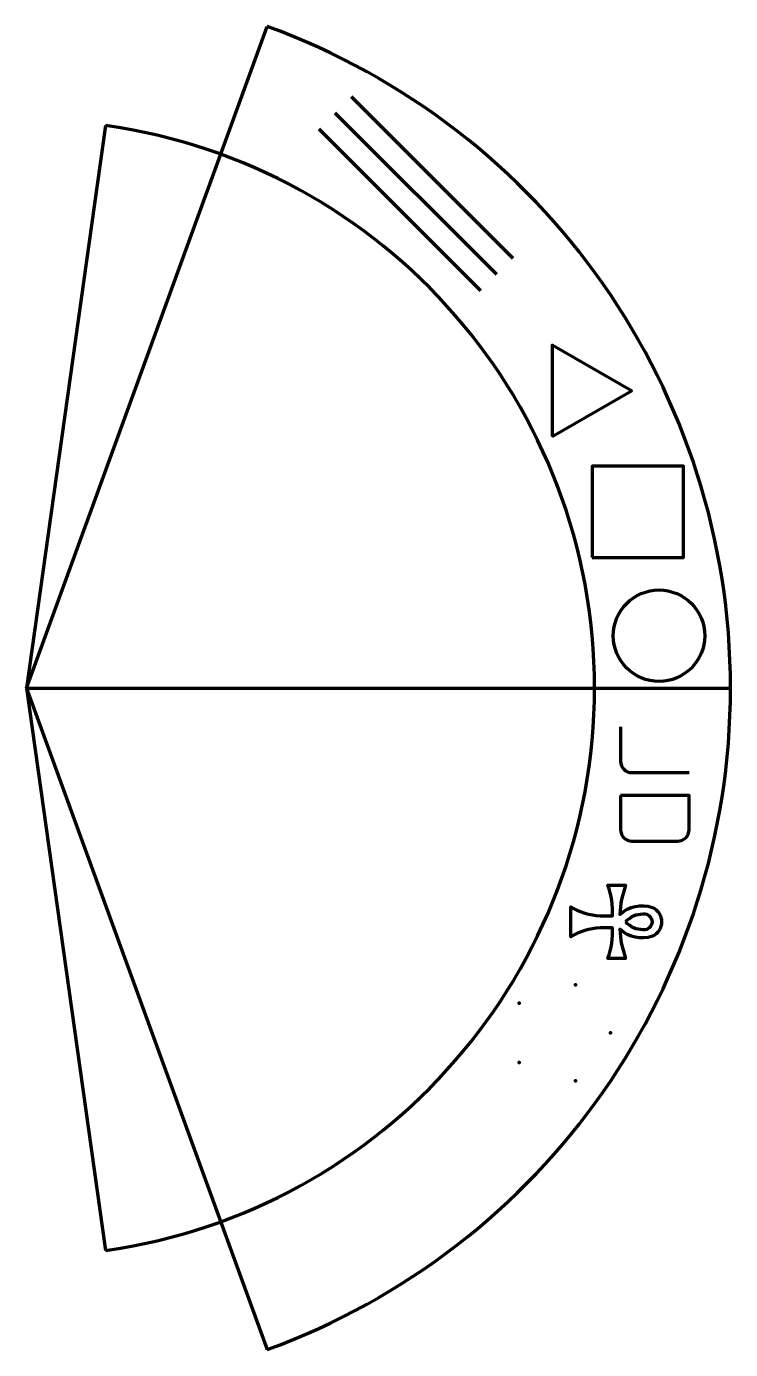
# Model space of a CAD drawing. Header units: millimetres. Extents: x 0 to 308, y -289 to 289.
import ezdxf

# ---------------------------------------------------------------- set-up
doc = ezdxf.new("R2010")
doc.units = ezdxf.units.MM
doc.layers.get('0').update_dxf_attribs({"lineweight": 200})

msp = doc.modelspace()

# ---------------------------------------------------------------- linework, layer by layer
for p, q in [((0, 0), (105.34, 289.43)), ((141.99, 258.77), (212.7, 188.06)), ((134.92, 251.7), (205.63, 180.99)), ((34.58, 246.08), (0, 0)), ((127.85, 244.63), (198.56, 173.92)), ((0, 0), (308, 0)), ((0, 0), (105.34, -289.43)), ((0, 0), (34.58, -246.08))]:
    msp.add_line(p, q)
for points in [[(230, 110), (264.64, 130), (230, 150)], [(247.45, 57.08), (287.45, 57.08), (287.45, 97.08), (247.45, 97.08)]]:
    msp.add_lwpolyline(points, close=True)
msp.add_lwpolyline([(259.86, -17.02), (259.86, -32.02, 0.414214), (264.86, -37.02), (289.86, -37.02)], format="xyb")
for points in [[(259.86, -47.02), (259.86, -62.02, 0.414214), (264.86, -67.02), (284.86, -67.02, 0.414214), (289.86, -62.02), (289.86, -47.02)], [(238.11, -102.3), (238.11, -95.74, 0.122683), (250.97, -99.69), (256.32, -99.69, 0.098458), (254.37, -86.31), (262.11, -86.31, 0.079415), (259.62, -99.04, -0.279908), (273.86, -96.01, -0.301364), (277.79, -102.3, -0.301364), (273.86, -108.59, -0.279908), (259.62, -105.57, 0.079415), (262.11, -118.29), (254.37, -118.29, 0.098458), (256.32, -104.92), (250.97, -104.92, 0.122683), (238.11, -108.87)], [(262.26, -102.3, -0.239923), (269.75, -98.87, -0.436625), (273.65, -102.3, -0.436625), (269.75, -105.74, -0.239923)]]:
    msp.add_lwpolyline(points, format="xyb", close=True)
msp.add_circle((276.72, 22.88), 20)
for radius, start, end in [(308, 290, 70), (248.5, 278, 82)]:
    msp.add_arc((0, 0), radius, start, end)
for p in [(240.2, -129.89), (215.55, -137.9), (255.43, -150.86), (215.55, -163.82), (240.2, -171.82)]:
    msp.add_point(p)

doc.saveas('drawing.dxf')
